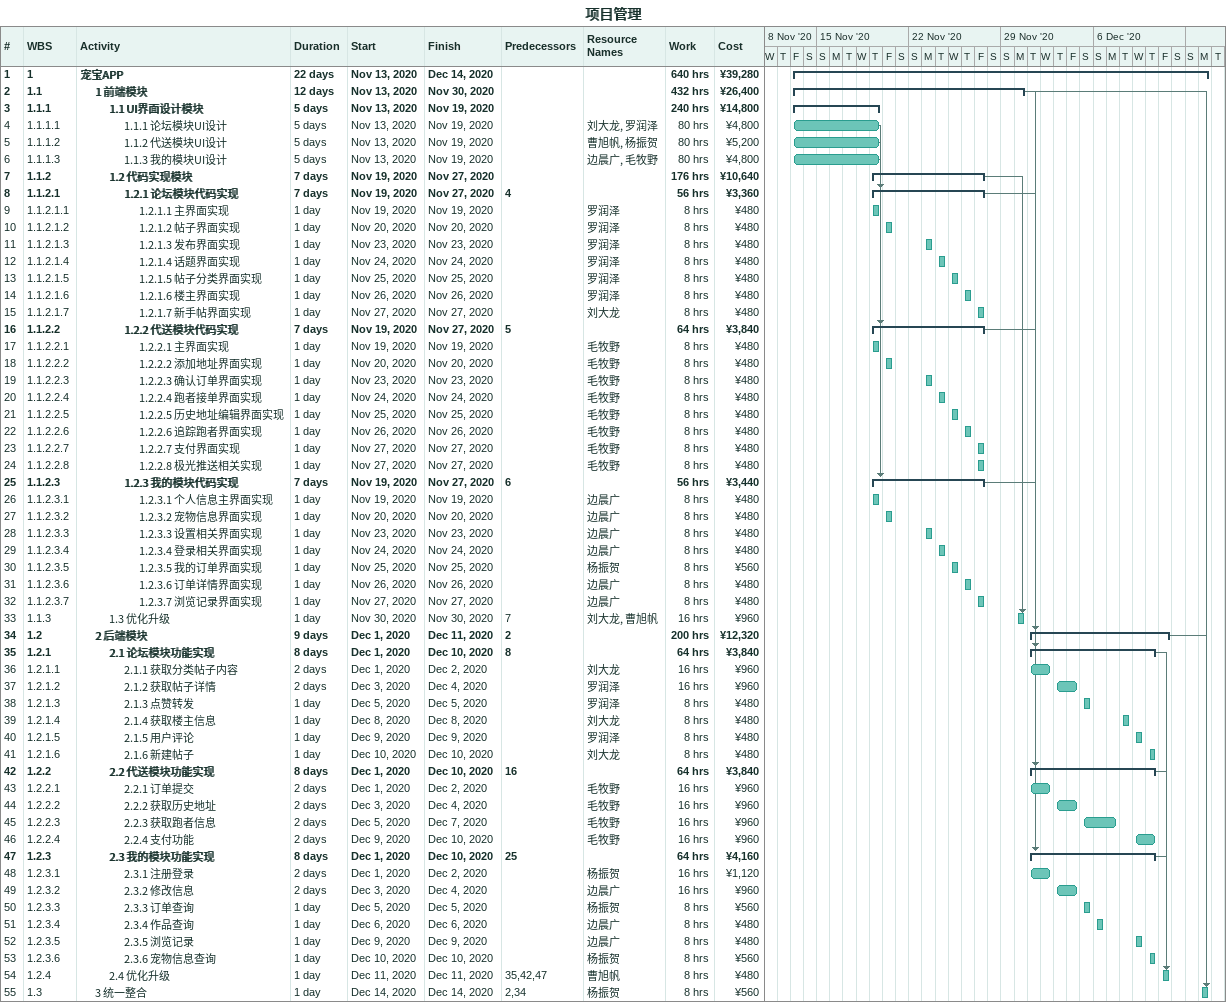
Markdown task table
项目管理

| ID | WBS | Task | Duration | Start | Finish | Predecessors | Resources | Work (h) | Cost (¥) |
|---|---|---|---|---|---|---|---|---|---|
| 1 | 1 | **宠宝APP** | 22d | 2020-11-13 | 2020-12-14 |  |  | 640 | 39280 |
| 2 | 1.1 | **1 前端模块** | 12d | 2020-11-13 | 2020-11-30 |  |  | 432 | 26400 |
| 3 | 1.1.1 | **1.1 UI界面设计模块** | 5d | 2020-11-13 | 2020-11-19 |  |  | 240 | 14800 |
| 4 | 1.1.1.1 | 1.1.1 论坛模块UI设计 | 5d | 2020-11-13 | 2020-11-19 |  | 刘大龙, 罗润泽 | 80 | 4800 |
| 5 | 1.1.1.2 | 1.1.2 代送模块UI设计 | 5d | 2020-11-13 | 2020-11-19 |  | 曹旭帆, 杨振贺 | 80 | 5200 |
| 6 | 1.1.1.3 | 1.1.3 我的模块UI设计 | 5d | 2020-11-13 | 2020-11-19 |  | 边晨广, 毛牧野 | 80 | 4800 |
| 7 | 1.1.2 | **1.2 代码实现模块** | 7d | 2020-11-19 | 2020-11-27 |  |  | 176 | 10640 |
| 8 | 1.1.2.1 | **1.2.1 论坛模块代码实现** | 7d | 2020-11-19 | 2020-11-27 | 4 |  | 56 | 3360 |
| 9 | 1.1.2.1.1 | 1.2.1.1 主界面实现 | 1d | 2020-11-19 | 2020-11-19 |  | 罗润泽 | 8 | 480 |
| 10 | 1.1.2.1.2 | 1.2.1.2 帖子界面实现 | 1d | 2020-11-20 | 2020-11-20 |  | 罗润泽 | 8 | 480 |
| 11 | 1.1.2.1.3 | 1.2.1.3 发布界面实现 | 1d | 2020-11-23 | 2020-11-23 |  | 罗润泽 | 8 | 480 |
| 12 | 1.1.2.1.4 | 1.2.1.4 话题界面实现 | 1d | 2020-11-24 | 2020-11-24 |  | 罗润泽 | 8 | 480 |
| 13 | 1.1.2.1.5 | 1.2.1.5 帖子分类界面实现 | 1d | 2020-11-25 | 2020-11-25 |  | 罗润泽 | 8 | 480 |
| 14 | 1.1.2.1.6 | 1.2.1.6 楼主界面实现 | 1d | 2020-11-26 | 2020-11-26 |  | 罗润泽 | 8 | 480 |
| 15 | 1.1.2.1.7 | 1.2.1.7 新手帖界面实现 | 1d | 2020-11-27 | 2020-11-27 |  | 刘大龙 | 8 | 480 |
| 16 | 1.1.2.2 | **1.2.2 代送模块代码实现** | 7d | 2020-11-19 | 2020-11-27 | 5 |  | 64 | 3840 |
| 17 | 1.1.2.2.1 | 1.2.2.1 主界面实现 | 1d | 2020-11-19 | 2020-11-19 |  | 毛牧野 | 8 | 480 |
| 18 | 1.1.2.2.2 | 1.2.2.2 添加地址界面实现 | 1d | 2020-11-20 | 2020-11-20 |  | 毛牧野 | 8 | 480 |
| 19 | 1.1.2.2.3 | 1.2.2.3 确认订单界面实现 | 1d | 2020-11-23 | 2020-11-23 |  | 毛牧野 | 8 | 480 |
| 20 | 1.1.2.2.4 | 1.2.2.4 跑者接单界面实现 | 1d | 2020-11-24 | 2020-11-24 |  | 毛牧野 | 8 | 480 |
| 21 | 1.1.2.2.5 | 1.2.2.5 历史地址编辑界面实现 | 1d | 2020-11-25 | 2020-11-25 |  | 毛牧野 | 8 | 480 |
| 22 | 1.1.2.2.6 | 1.2.2.6 追踪跑者界面实现 | 1d | 2020-11-26 | 2020-11-26 |  | 毛牧野 | 8 | 480 |
| 23 | 1.1.2.2.7 | 1.2.2.7 支付界面实现 | 1d | 2020-11-27 | 2020-11-27 |  | 毛牧野 | 8 | 480 |
| 24 | 1.1.2.2.8 | 1.2.2.8 极光推送相关实现 | 1d | 2020-11-27 | 2020-11-27 |  | 毛牧野 | 8 | 480 |
| 25 | 1.1.2.3 | **1.2.3 我的模块代码实现** | 7d | 2020-11-19 | 2020-11-27 | 6 |  | 56 | 3440 |
| 26 | 1.1.2.3.1 | 1.2.3.1 个人信息主界面实现 | 1d | 2020-11-19 | 2020-11-19 |  | 边晨广 | 8 | 480 |
| 27 | 1.1.2.3.2 | 1.2.3.2 宠物信息界面实现 | 1d | 2020-11-20 | 2020-11-20 |  | 边晨广 | 8 | 480 |
| 28 | 1.1.2.3.3 | 1.2.3.3 设置相关界面实现 | 1d | 2020-11-23 | 2020-11-23 |  | 边晨广 | 8 | 480 |
| 29 | 1.1.2.3.4 | 1.2.3.4 登录相关界面实现 | 1d | 2020-11-24 | 2020-11-24 |  | 边晨广 | 8 | 480 |
| 30 | 1.1.2.3.5 | 1.2.3.5 我的订单界面实现 | 1d | 2020-11-25 | 2020-11-25 |  | 杨振贺 | 8 | 560 |
| 31 | 1.1.2.3.6 | 1.2.3.6 订单详情界面实现 | 1d | 2020-11-26 | 2020-11-26 |  | 边晨广 | 8 | 480 |
| 32 | 1.1.2.3.7 | 1.2.3.7 浏览记录界面实现 | 1d | 2020-11-27 | 2020-11-27 |  | 边晨广 | 8 | 480 |
| 33 | 1.1.3 | 1.3 优化升级 | 1d | 2020-11-30 | 2020-11-30 | 7 | 刘大龙, 曹旭帆 | 16 | 960 |
| 34 | 1.2 | **2 后端模块** | 9d | 2020-12-01 | 2020-12-11 | 2 |  | 200 | 12320 |
| 35 | 1.2.1 | **2.1 论坛模块功能实现** | 8d | 2020-12-01 | 2020-12-10 | 8 |  | 64 | 3840 |
| 36 | 1.2.1.1 | 2.1.1 获取分类帖子内容 | 2d | 2020-12-01 | 2020-12-02 |  | 刘大龙 | 16 | 960 |
| 37 | 1.2.1.2 | 2.1.2 获取帖子详情 | 2d | 2020-12-03 | 2020-12-04 |  | 罗润泽 | 16 | 960 |
| 38 | 1.2.1.3 | 2.1.3 点赞转发 | 1d | 2020-12-05 | 2020-12-05 |  | 罗润泽 | 8 | 480 |
| 39 | 1.2.1.4 | 2.1.4 获取楼主信息 | 1d | 2020-12-08 | 2020-12-08 |  | 刘大龙 | 8 | 480 |
| 40 | 1.2.1.5 | 2.1.5 用户评论 | 1d | 2020-12-09 | 2020-12-09 |  | 罗润泽 | 8 | 480 |
| 41 | 1.2.1.6 | 2.1.6 新建帖子 | 1d | 2020-12-10 | 2020-12-10 |  | 刘大龙 | 8 | 480 |
| 42 | 1.2.2 | **2.2 代送模块功能实现** | 8d | 2020-12-01 | 2020-12-10 | 16 |  | 64 | 3840 |
| 43 | 1.2.2.1 | 2.2.1 订单提交 | 2d | 2020-12-01 | 2020-12-02 |  | 毛牧野 | 16 | 960 |
| 44 | 1.2.2.2 | 2.2.2 获取历史地址 | 2d | 2020-12-03 | 2020-12-04 |  | 毛牧野 | 16 | 960 |
| 45 | 1.2.2.3 | 2.2.3 获取跑者信息 | 2d | 2020-12-05 | 2020-12-07 |  | 毛牧野 | 16 | 960 |
| 46 | 1.2.2.4 | 2.2.4 支付功能 | 2d | 2020-12-09 | 2020-12-10 |  | 毛牧野 | 16 | 960 |
| 47 | 1.2.3 | **2.3 我的模块功能实现** | 8d | 2020-12-01 | 2020-12-10 | 25 |  | 64 | 4160 |
| 48 | 1.2.3.1 | 2.3.1 注册登录 | 2d | 2020-12-01 | 2020-12-02 |  | 杨振贺 | 16 | 1120 |
| 49 | 1.2.3.2 | 2.3.2 修改信息 | 2d | 2020-12-03 | 2020-12-04 |  | 边晨广 | 16 | 960 |
| 50 | 1.2.3.3 | 2.3.3 订单查询 | 1d | 2020-12-05 | 2020-12-05 |  | 杨振贺 | 8 | 560 |
| 51 | 1.2.3.4 | 2.3.4 作品查询 | 1d | 2020-12-06 | 2020-12-06 |  | 边晨广 | 8 | 480 |
| 52 | 1.2.3.5 | 2.3.5 浏览记录 | 1d | 2020-12-09 | 2020-12-09 |  | 边晨广 | 8 | 480 |
| 53 | 1.2.3.6 | 2.3.6 宠物信息查询 | 1d | 2020-12-10 | 2020-12-10 |  | 杨振贺 | 8 | 560 |
| 54 | 1.2.4 | 2.4 优化升级 | 1d | 2020-12-11 | 2020-12-11 | 35, 42, 47 | 曹旭帆 | 8 | 480 |
| 55 | 1.3 | 3 统一整合 | 1d | 2020-12-14 | 2020-12-14 | 2, 34 | 杨振贺 | 8 | 560 |
